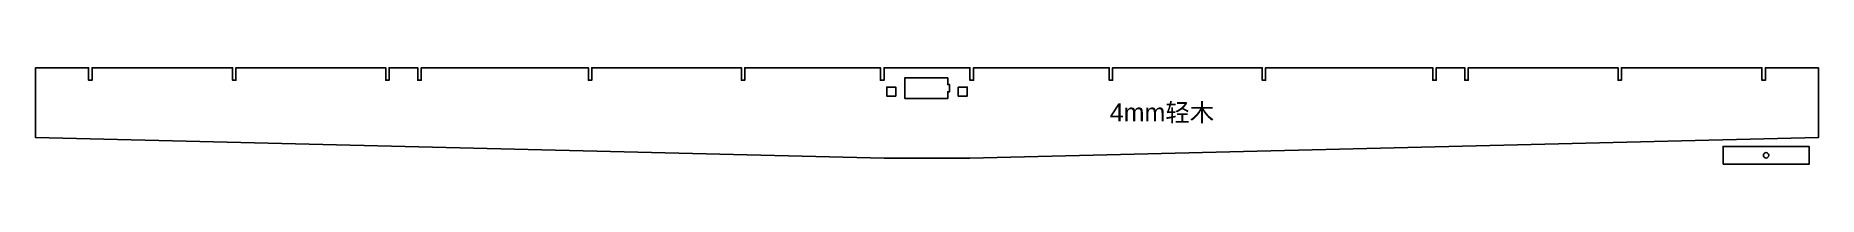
# Model space of a CAD drawing. Header units: millimetres. Extents: x 392 to 1388, y 212 to 266.
import ezdxf

# ---------------------------------------------------------------- set-up
doc = ezdxf.new("R2010")
doc.units = ezdxf.units.MM
doc.styles.get("Standard").update_dxf_attribs({"font": 'arial.ttf'})

msp = doc.modelspace()

# ---------------------------------------------------------------- linework, layer by layer
at = {"color": 60}
msp.add_lwpolyline([(1172.29, 258.53), (1172.29, 265.53), (1172.29, 258.53), (1174.24, 258.53), (1174.24, 265.53), (1190.24, 265.53), (1190.24, 258.53), (1192.19, 258.53), (1192.19, 265.53), (1275.83, 265.53), (1275.83, 258.53), (1277.73, 258.53), (1277.73, 265.53), (1356.26, 265.53), (1356.26, 258.53), (1358.16, 258.53), (1358.16, 265.53), (1387.76, 265.53), (1387.76, 226.58), (913.74, 215.08), (865.74, 215.08), (391.72, 226.58), (391.72, 265.53), (421.32, 265.53), (421.32, 258.53), (423.22, 258.53), (423.22, 265.53), (501.75, 265.53), (501.75, 258.53), (503.65, 258.53), (503.65, 265.53), (587.29, 265.53), (587.29, 258.53), (589.24, 258.53), (589.24, 265.53), (605.24, 265.53), (605.24, 258.53), (607.19, 258.53), (607.19, 265.53), (700.53, 265.53), (700.53, 258.53), (702.43, 258.53), (702.43, 265.53), (786.03, 265.53), (786.03, 258.53), (787.93, 258.53), (787.93, 265.53), (863.74, 265.53), (863.74, 258.53), (865.74, 258.53), (865.74, 265.53), (913.74, 265.53), (913.74, 258.53), (915.74, 258.53), (915.74, 265.53), (991.55, 265.53), (991.55, 258.53), (993.45, 258.53), (993.45, 265.53), (1077.05, 265.53), (1077.05, 258.53), (1078.95, 258.53), (1078.95, 265.53), (1172.29, 265.53)], dxfattribs=at)
for points in [[(901.34, 259.88), (877.34, 259.88), (877.34, 248.38), (901.34, 248.38), (901.34, 252.13), (902.34, 252.13), (902.34, 256.13), (901.34, 256.13)], [(1334.56, 211.63), (1382.56, 211.63), (1382.56, 221.63), (1334.56, 221.63)]]:
    msp.add_lwpolyline(points, close=True, dxfattribs=at)
at = {"color": 60, "linetype": 'Continuous', "lineweight": 25}
for points in [[(872.24, 249.68), (872.24, 254.68), (867.24, 254.68), (867.24, 249.68)], [(907.24, 254.68), (907.24, 249.68), (912.24, 249.68), (912.24, 254.68)]]:
    msp.add_lwpolyline(points, close=True, dxfattribs=at)
at = {"color": 60}
msp.add_circle((1358.56, 216.63), 1.5, dxfattribs=at)

# ---------------------------------------------------------------- texts
at = {"color": 60, "insert": (991.86, 245.57), "char_height": 10, "attachment_point": 1}
msp.add_mtext_dynamic_manual_height_columns('4mm{\\fSimSun|b0|i0|c134|p34;轻木}', width=123.2202, gutter_width=12.5, heights=[43.68], dxfattribs=at)

doc.saveas('drawing.dxf')
